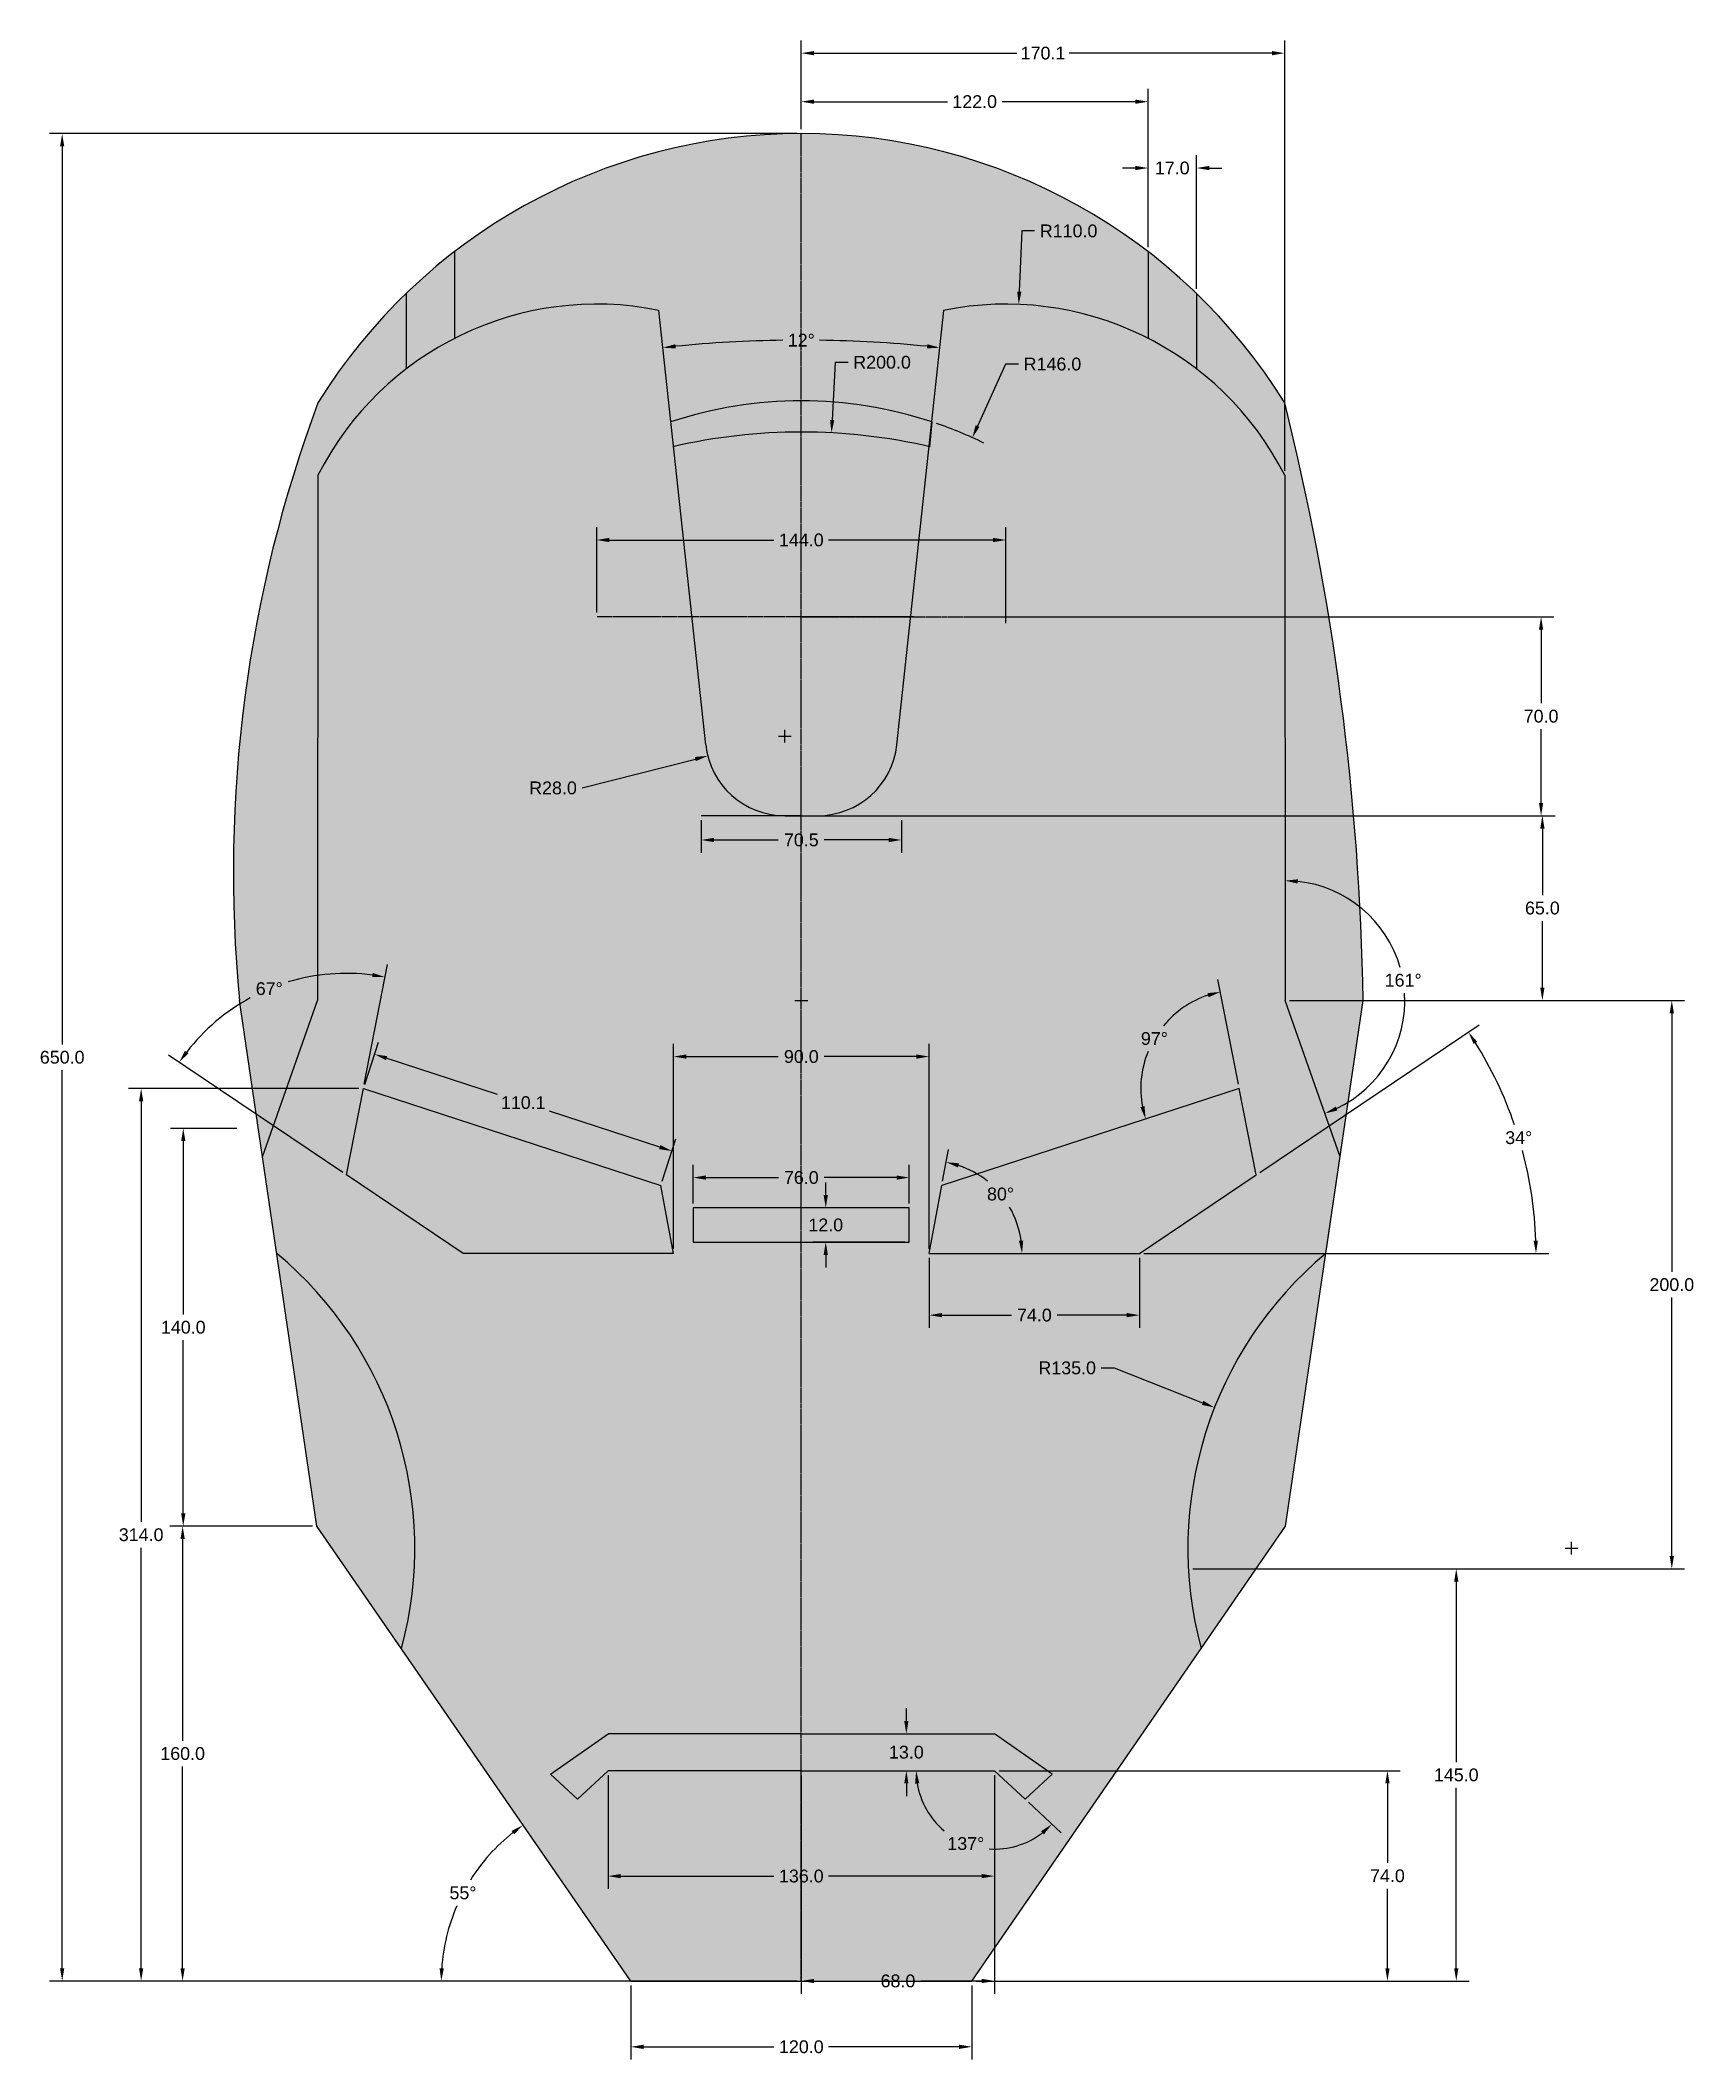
# Model space of a CAD drawing. Header units: millimetres. Extents: x -208 to 374, y -28 to 683.
import ezdxf

# ---------------------------------------------------------------- set-up
doc = ezdxf.new("R2010")
doc.units = ezdxf.units.MM
doc.header["$MEASUREMENT"] = 0
doc.linetypes.add('CENTER2', pattern=[1.125, 0.75, -0.125, 0.125, -0.125])
doc.styles.get("Standard").update_dxf_attribs({"font": 'arial.ttf'})
doc.dimstyles.get("Standard").update_dxf_attribs({"dimscale": 25, "dimtxt": 0.18, "dimasz": 0.18, "dimexe": 0.18, "dimexo": 0.0625, "dimgap": 0.09, "dimtad": 0, "dimtih": 1, "dimtoh": 1, "dimdec": 1, "dimzin": 0, "dimdsep": 46, "dimtxsty": 'Standard', "dimcen": 0.09, "dimadec": 0, "dimazin": 0, "dimtfac": 1, "dimtdec": 1, "dimtofl": 0, "dimtmove": 0, "dimatfit": 3, "dimfxl": 1, "dimtolj": 1, "dimtzin": 0, "dimarcsym": 0})

# ---------------------------------------------------------------- blocks, each defined once
blk = doc.blocks.new('*D1')
at = {"color": 0, "lineweight": -2, "transparency": 16777216}
for p, q in [((0, -1.56), (0, -27.66)), ((120, -1.56), (120, -27.66)), ((4.5, -23.16), (50.38, -23.16)), ((115.5, -23.16), (69.62, -23.16))]:
    blk.add_line(p, q, dxfattribs=at)
at = {"color": 0, "transparency": 16777216}
for points in [[(4.5, -22.41), (4.5, -23.91), (0, -23.16)], [(115.5, -22.41), (115.5, -23.91), (120, -23.16)]]:
    blk.add_solid(points, dxfattribs=at)
at = {"layer": 'Defpoints', "color": 0, "transparency": 16777216}
for p in [(0, 0), (120, 0), (120, -23.16)]:
    blk.add_point(p, dxfattribs=at)
at = {"color": 0, "transparency": 16777216, "insert": (60, -23.16), "char_height": 4.5, "attachment_point": 5}
blk.add_mtext('\\A1;120.0', dxfattribs=at)
blk = doc.blocks.new('*D2')
at = {"color": 0, "lineweight": -2, "transparency": 16777216}
for p, q in [((-8, 72.44), (-8, 32.41)), ((128, 72.44), (128, 32.41)), ((-3.5, 36.91), (50.38, 36.91)), ((123.5, 36.91), (69.62, 36.91))]:
    blk.add_line(p, q, dxfattribs=at)
at = {"color": 0, "transparency": 16777216}
for points in [[(-3.5, 37.66), (-3.5, 36.16), (-8, 36.91)], [(123.5, 37.66), (123.5, 36.16), (128, 36.91)]]:
    blk.add_solid(points, dxfattribs=at)
at = {"layer": 'Defpoints', "color": 0, "transparency": 16777216}
for p in [(-8, 74), (128, 74), (128, 36.91)]:
    blk.add_point(p, dxfattribs=at)
at = {"color": 0, "transparency": 16777216, "insert": (60, 36.91), "char_height": 4.5, "attachment_point": 5}
blk.add_mtext('\\A1;136.0', dxfattribs=at)
blk = doc.blocks.new('*D3')
at = {"color": 0, "lineweight": -2, "transparency": 16777216}
for p, q in [((131.88, 568.9), (122.03, 547.12)), ((136.38, 568.9), (131.88, 568.9)), ((60, 407.75), (60, 412.25)), ((57.75, 410), (62.25, 410))]:
    blk.add_line(p, q, dxfattribs=at)
blk.add_arc((60, 410), 146, 63.89481, 70.9939, dxfattribs=at)
at = {"color": 0, "transparency": 16777216}
blk.add_solid([(121.34, 547.43), (122.71, 546.81), (120.17, 543.02)], dxfattribs=at)
at = {"layer": 'Defpoints', "color": 0, "transparency": 16777216}
for p in [(120.17, 543.02), (60, 410)]:
    blk.add_point(p, dxfattribs=at)
at = {"color": 0, "transparency": 16777216, "insert": (148.36, 568.9), "char_height": 4.5, "attachment_point": 5}
blk.add_mtext('\\A1;R146.0', dxfattribs=at)
blk = doc.blocks.new('*D4')
at = {"color": 0, "lineweight": -2, "transparency": 16777216}
for p, q in [((71.93, 569.52), (70.85, 549.21)), ((76.43, 569.52), (71.93, 569.52)), ((57.75, 345), (62.25, 345)), ((60, 342.75), (60, 347.25))]:
    blk.add_line(p, q, dxfattribs=at)
at = {"color": 0, "transparency": 16777216}
blk.add_solid([(70.11, 549.25), (71.6, 549.17), (70.62, 544.72)], dxfattribs=at)
at = {"layer": 'Defpoints', "color": 0, "transparency": 16777216}
for p in [(70.62, 544.72), (60, 345)]:
    blk.add_point(p, dxfattribs=at)
at = {"color": 0, "transparency": 16777216, "insert": (88.42, 569.52), "char_height": 4.5, "attachment_point": 5}
blk.add_mtext('\\A1;R200.0', dxfattribs=at)
blk = doc.blocks.new('*D5')
at = {"color": 0, "lineweight": -2, "transparency": 16777216}
for p, q in [((-12, 481.56), (-12, 511.51)), ((-7.5, 507.01), (50.38, 507.01)), ((127.5, 507.01), (69.62, 507.01)), ((132, 481.56), (132, 511.51))]:
    blk.add_line(p, q, dxfattribs=at)
at = {"color": 0, "transparency": 16777216}
for points in [[(-7.5, 507.76), (-7.5, 506.26), (-12, 507.01)], [(127.5, 507.76), (127.5, 506.26), (132, 507.01)]]:
    blk.add_solid(points, dxfattribs=at)
at = {"layer": 'Defpoints', "color": 0, "transparency": 16777216}
for p in [(-12, 507.01), (-12, 480), (132, 480)]:
    blk.add_point(p, dxfattribs=at)
at = {"color": 0, "transparency": 16777216, "insert": (60, 507.01), "char_height": 4.5, "attachment_point": 5}
blk.add_mtext('\\A1;144.0', dxfattribs=at)
blk = doc.blocks.new('*D6')
at = {"color": 0, "lineweight": -2, "transparency": 16777216}
for p, q in [((60, 651.56), (60, 682.8)), ((230.09, 531.35), (230.09, 682.8)), ((64.5, 678.3), (135.85, 678.3)), ((225.59, 678.3), (154.24, 678.3))]:
    blk.add_line(p, q, dxfattribs=at)
at = {"color": 0, "transparency": 16777216}
for points in [[(64.5, 679.05), (64.5, 677.55), (60, 678.3)], [(225.59, 679.05), (225.59, 677.55), (230.09, 678.3)]]:
    blk.add_solid(points, dxfattribs=at)
at = {"layer": 'Defpoints', "color": 0, "transparency": 16777216}
for p in [(230.09, 678.3), (60, 650), (230.09, 529.79)]:
    blk.add_point(p, dxfattribs=at)
at = {"color": 0, "transparency": 16777216, "insert": (145.04, 678.3), "char_height": 4.5, "attachment_point": 5}
blk.add_mtext('\\A1;170.1', dxfattribs=at)
blk = doc.blocks.new('*D7')
at = {"color": 0, "lineweight": -2, "transparency": 16777216}
for p, q in [((60, 651.56), (60, 665.73)), ((64.5, 661.23), (111.38, 661.23)), ((177.5, 661.23), (130.62, 661.23)), ((182, 610.04), (182, 665.73))]:
    blk.add_line(p, q, dxfattribs=at)
at = {"color": 0, "transparency": 16777216}
for points in [[(64.5, 661.98), (64.5, 660.48), (60, 661.23)], [(177.5, 661.98), (177.5, 660.48), (182, 661.23)]]:
    blk.add_solid(points, dxfattribs=at)
at = {"layer": 'Defpoints', "color": 0, "transparency": 16777216}
for p in [(60, 661.23), (60, 650), (182, 608.48)]:
    blk.add_point(p, dxfattribs=at)
at = {"color": 0, "transparency": 16777216, "insert": (121, 661.23), "char_height": 4.5, "attachment_point": 5}
blk.add_mtext('\\A1;122.0', dxfattribs=at)
blk = doc.blocks.new('*D8')
at = {"color": 0, "lineweight": -2, "transparency": 16777216}
for p, q in [((182, 610.04), (182, 642.39)), ((199, 595.36), (199, 642.39)), ((177.5, 637.89), (173, 637.89)), ((203.5, 637.89), (208, 637.89))]:
    blk.add_line(p, q, dxfattribs=at)
at = {"color": 0, "transparency": 16777216}
for points in [[(177.5, 638.64), (177.5, 637.14), (182, 637.89)], [(203.5, 638.64), (203.5, 637.14), (199, 637.89)]]:
    blk.add_solid(points, dxfattribs=at)
at = {"layer": 'Defpoints', "color": 0, "transparency": 16777216}
for p in [(182, 637.89), (182, 608.48), (199, 593.8)]:
    blk.add_point(p, dxfattribs=at)
at = {"color": 0, "transparency": 16777216, "insert": (190.5, 637.89), "char_height": 4.5, "attachment_point": 5}
blk.add_mtext('\\A1;17.0', dxfattribs=at)
blk = doc.blocks.new('*D9')
at = {"color": 0, "lineweight": -2, "transparency": 16777216}
blk.add_line((109.71, 281.47), (111.76, 292.52), dxfattribs=at)
for start, end in [(51.15454, 71.60643), (7.90534, 30.01293)]:
    blk.add_arc((105, 256), 32.64, start, end, dxfattribs=at)
at = {"color": 0, "transparency": 16777216}
for points in [[(115.11, 286.25), (115.49, 287.7), (110.94, 288.1)], [(138.08, 260.54), (136.58, 260.44), (137.64, 256)]]:
    blk.add_solid(points, dxfattribs=at)
at = {"layer": 'Defpoints', "color": 0, "transparency": 16777216}
for p in [(109.43, 279.93), (134.21, 270.57), (105, 256), (105, 256), (179, 256)]:
    blk.add_point(p, dxfattribs=at)
at = {"color": 0, "transparency": 16777216, "insert": (130.09, 276.87), "char_height": 4.5, "attachment_point": 5}
blk.add_mtext('\\A1;80°', dxfattribs=at)
blk = doc.blocks.new('*D10')
at = {"color": 0, "lineweight": -2, "transparency": 16777216}
blk.add_line((213.79, 315.53), (206.6, 352.43), dxfattribs=at)
for start, end in [(108.48662, 140.33862), (157.92823, 190.58385)]:
    blk.add_arc((214.09, 314), 34.65, start, end, dxfattribs=at)
at = {"color": 0, "transparency": 16777216}
for points in [[(202.91, 347.59), (203.3, 346.14), (207.46, 348.01)], [(180.76, 307.82), (179.31, 307.45), (181.14, 303.28)]]:
    blk.add_solid(points, dxfattribs=at)
at = {"layer": 'Defpoints', "color": 0, "transparency": 16777216}
for p in [(190.3, 339.19), (214.09, 314), (214.09, 314), (109.43, 279.93), (220.02, 283.6)]:
    blk.add_point(p, dxfattribs=at)
at = {"color": 0, "transparency": 16777216, "insert": (184.23, 331.57), "char_height": 4.5, "attachment_point": 5}
blk.add_mtext('\\A1;97°', dxfattribs=at)
blk = doc.blocks.new('*D11')
at = {"color": 0, "lineweight": -2, "transparency": 16777216}
for p, q in [((-93.79, 315.53), (-85.58, 357.64)), ((-101.32, 284.47), (-162.61, 325.71))]:
    blk.add_line(p, q, dxfattribs=at)
for start, end in [(82.59485, 106.78553), (118.49151, 142.43317)]:
    blk.add_arc((-100.02, 283.6), 70.93, start, end, dxfattribs=at)
at = {"color": 0, "transparency": 16777216}
for points in [[(-90.76, 354.68), (-91, 353.2), (-86.44, 353.22)], [(-155.64, 326.41), (-156.86, 327.29), (-158.88, 323.2)]]:
    blk.add_solid(points, dxfattribs=at)
at = {"layer": 'Defpoints', "color": 0, "transparency": 16777216}
for p in [(-113.96, 353.15), (-94.09, 314), (-100.02, 283.6), (-100.02, 283.6), (-59, 256)]:
    blk.add_point(p, dxfattribs=at)
at = {"color": 0, "transparency": 16777216, "insert": (-127.19, 349.13), "char_height": 4.5, "attachment_point": 5}
blk.add_mtext('\\A1;67°', dxfattribs=at)
blk = doc.blocks.new('*D12')
at = {"color": 0, "lineweight": -2, "transparency": 16777216}
for p, q in [((221.32, 284.47), (298.46, 336.37)), ((180.56, 256), (322.98, 256))]:
    blk.add_line(p, q, dxfattribs=at)
for start, end in [(18.93006, 32.08291), (1.84855, 15.02175)]:
    blk.add_arc((179, 256), 139.48, start, end, dxfattribs=at)
at = {"color": 0, "transparency": 16777216}
for points in [[(296.55, 329.68), (297.81, 330.49), (294.73, 333.86)], [(319.16, 260.51), (317.66, 260.49), (318.48, 256)]]:
    blk.add_solid(points, dxfattribs=at)
at = {"layer": 'Defpoints', "color": 0, "transparency": 16777216}
for p in [(220.02, 283.6), (315.77, 283.36), (105, 256), (179, 256), (179, 256)]:
    blk.add_point(p, dxfattribs=at)
at = {"color": 0, "transparency": 16777216, "insert": (312.41, 296.7), "char_height": 4.5, "attachment_point": 5}
blk.add_mtext('\\A1;34°', dxfattribs=at)
blk = doc.blocks.new('*D13')
at = {"color": 0, "lineweight": -2, "transparency": 16777216}
for start, end in [(16.04985, 83.91842), (295.48616, 3.47333)]:
    blk.add_arc((230.22, 345), 42.13, start, end, dxfattribs=at)
at = {"color": 0, "transparency": 16777216}
for points in [[(234.64, 386.14), (234.72, 387.64), (230.19, 387.13)], [(248.63, 306.28), (248.06, 307.66), (244.19, 305.25)]]:
    blk.add_solid(points, dxfattribs=at)
at = {"layer": 'Defpoints', "color": 0, "transparency": 16777216}
for p in [(230.09, 529.79), (230.22, 345), (230.22, 345), (270.49, 332.63), (249.55, 290)]:
    blk.add_point(p, dxfattribs=at)
at = {"color": 0, "transparency": 16777216, "insert": (271.75, 352.1), "char_height": 4.5, "attachment_point": 5}
blk.add_mtext('\\A1;161°', dxfattribs=at)
blk = doc.blocks.new('*D14')
at = {"color": 0, "lineweight": -2, "transparency": 16777216}
for start, end in [(90.81578, 95.60505), (84.39495, 89.18422)]:
    blk.add_arc((60, 124.14), 453.19, start, end, dxfattribs=at)
at = {"color": 0, "transparency": 16777216}
for points in [[(15.81, 574.41), (15.66, 575.9), (11.26, 574.7)], [(104.34, 575.9), (104.19, 574.41), (108.74, 574.7)]]:
    blk.add_solid(points, dxfattribs=at)
at = {"layer": 'Defpoints', "color": 0, "transparency": 16777216}
for p in [(9.84, 587.81), (110.16, 587.81), (76.27, 577.03), (26.37, 434.99), (90.92, 410)]:
    blk.add_point(p, dxfattribs=at)
at = {"color": 0, "transparency": 16777216, "insert": (60, 577.33), "char_height": 4.5, "attachment_point": 5}
blk.add_mtext('\\A1;12°', dxfattribs=at)
blk = doc.blocks.new('*D15')
at = {"color": 0, "lineweight": -2, "transparency": 16777216}
for p, q in [((68.6, 276.5), (68.6, 281)), ((96.44, 272), (64.1, 272)), ((96.44, 260), (64.1, 260)), ((68.6, 255.5), (68.6, 251))]:
    blk.add_line(p, q, dxfattribs=at)
at = {"color": 0, "transparency": 16777216}
for points in [[(67.85, 276.5), (69.35, 276.5), (68.6, 272)], [(67.85, 255.5), (69.35, 255.5), (68.6, 260)]]:
    blk.add_solid(points, dxfattribs=at)
at = {"layer": 'Defpoints', "color": 0, "transparency": 16777216}
for p in [(68.6, 272), (98, 272), (98, 260)]:
    blk.add_point(p, dxfattribs=at)
at = {"color": 0, "transparency": 16777216, "insert": (68.6, 266), "char_height": 4.5, "attachment_point": 5}
blk.add_mtext('\\A1;12.0', dxfattribs=at)
blk = doc.blocks.new('*D16')
at = {"color": 0, "lineweight": -2, "transparency": 16777216}
for p, q in [((22, 273.56), (22, 287.18)), ((98, 273.56), (98, 287.18)), ((26.5, 282.68), (51.93, 282.68)), ((93.5, 282.68), (68.07, 282.68))]:
    blk.add_line(p, q, dxfattribs=at)
at = {"color": 0, "transparency": 16777216}
for points in [[(26.5, 283.43), (26.5, 281.93), (22, 282.68)], [(93.5, 283.43), (93.5, 281.93), (98, 282.68)]]:
    blk.add_solid(points, dxfattribs=at)
at = {"layer": 'Defpoints', "color": 0, "transparency": 16777216}
for p in [(22, 282.68), (22, 272), (98, 272)]:
    blk.add_point(p, dxfattribs=at)
at = {"color": 0, "transparency": 16777216, "insert": (60, 282.68), "char_height": 4.5, "attachment_point": 5}
blk.add_mtext('\\A1;76.0', dxfattribs=at)
blk = doc.blocks.new('*D17')
at = {"color": 0, "lineweight": -2, "transparency": 16777216}
for p, q in [((-93.61, 315.49), (-88.77, 330.35)), ((-85.88, 324.68), (-47.03, 312.03)), ((10.22, 293.4), (-28.64, 306.05)), ((11.05, 281.42), (15.89, 296.29))]:
    blk.add_line(p, q, dxfattribs=at)
at = {"color": 0, "transparency": 16777216}
for points in [[(-85.65, 325.39), (-86.12, 323.97), (-90.16, 326.07)], [(10.45, 294.11), (9.99, 292.69), (14.5, 292.01)]]:
    blk.add_solid(points, dxfattribs=at)
at = {"layer": 'Defpoints', "color": 0, "transparency": 16777216}
for p in [(-94.09, 314), (14.5, 292.01), (10.57, 279.93)]:
    blk.add_point(p, dxfattribs=at)
at = {"color": 0, "transparency": 16777216, "insert": (-37.83, 309.04), "char_height": 4.5, "attachment_point": 5}
blk.add_mtext('\\A1;110.1', dxfattribs=at)
blk = doc.blocks.new('*D18')
at = {"color": 0, "lineweight": -2, "transparency": 16777216}
for p, q in [((15, 257.56), (15, 329.75)), ((105, 257.56), (105, 329.75)), ((19.5, 325.25), (51.91, 325.25)), ((100.5, 325.25), (68.09, 325.25))]:
    blk.add_line(p, q, dxfattribs=at)
at = {"color": 0, "transparency": 16777216}
for points in [[(19.5, 326), (19.5, 324.5), (15, 325.25)], [(100.5, 326), (100.5, 324.5), (105, 325.25)]]:
    blk.add_solid(points, dxfattribs=at)
at = {"layer": 'Defpoints', "color": 0, "transparency": 16777216}
for p in [(105, 325.25), (15, 256), (105, 256)]:
    blk.add_point(p, dxfattribs=at)
at = {"color": 0, "transparency": 16777216, "insert": (60, 325.25), "char_height": 4.5, "attachment_point": 5}
blk.add_mtext('\\A1;90.0', dxfattribs=at)
blk = doc.blocks.new('*D19')
at = {"color": 0, "lineweight": -2, "transparency": 16777216}
for p, q in [((165.53, 215.71), (170.03, 215.71)), ((170.03, 215.71), (201.19, 203.43)), ((328.74, 152.31), (333.24, 152.31)), ((330.99, 150.06), (330.99, 154.56))]:
    blk.add_line(p, q, dxfattribs=at)
at = {"color": 0, "transparency": 16777216}
blk.add_solid([(201.47, 204.13), (200.92, 202.73), (205.38, 201.78)], dxfattribs=at)
at = {"layer": 'Defpoints', "color": 0, "transparency": 16777216}
for p in [(205.38, 201.78), (330.99, 152.31)]:
    blk.add_point(p, dxfattribs=at)
at = {"color": 0, "transparency": 16777216, "insert": (153.54, 215.71), "char_height": 4.5, "attachment_point": 5}
blk.add_mtext('\\A1;R135.0', dxfattribs=at)
blk = doc.blocks.new('*D20')
at = {"color": 0, "lineweight": -2, "transparency": 16777216}
for p, q in [((105, 254.44), (105, 229.78)), ((179, 254.44), (179, 229.78)), ((109.5, 234.28), (133.93, 234.28)), ((174.5, 234.28), (150.07, 234.28))]:
    blk.add_line(p, q, dxfattribs=at)
at = {"color": 0, "transparency": 16777216}
for points in [[(109.5, 235.03), (109.5, 233.53), (105, 234.28)], [(174.5, 235.03), (174.5, 233.53), (179, 234.28)]]:
    blk.add_solid(points, dxfattribs=at)
at = {"layer": 'Defpoints', "color": 0, "transparency": 16777216}
for p in [(105, 256), (179, 256), (179, 234.28)]:
    blk.add_point(p, dxfattribs=at)
at = {"color": 0, "transparency": 16777216, "insert": (142, 234.28), "char_height": 4.5, "attachment_point": 5}
blk.add_mtext('\\A1;74.0', dxfattribs=at)
blk = doc.blocks.new('*D21')
at = {"color": 0, "lineweight": -2, "transparency": 16777216}
for p, q in [((96.96, 91.5), (96.96, 96)), ((98.52, 87), (101.46, 87)), ((98.52, 74), (101.46, 74)), ((96.96, 69.5), (96.96, 65))]:
    blk.add_line(p, q, dxfattribs=at)
at = {"color": 0, "transparency": 16777216}
for points in [[(96.21, 91.5), (97.71, 91.5), (96.96, 87)], [(96.21, 69.5), (97.71, 69.5), (96.96, 74)]]:
    blk.add_solid(points, dxfattribs=at)
at = {"layer": 'Defpoints', "color": 0, "transparency": 16777216}
for p in [(96.96, 87), (96.96, 74), (96.96, 74)]:
    blk.add_point(p, dxfattribs=at)
at = {"color": 0, "transparency": 16777216, "insert": (96.96, 80.5), "char_height": 4.5, "attachment_point": 5}
blk.add_mtext('\\A1;13.0', dxfattribs=at)
blk = doc.blocks.new('*D22')
at = {"color": 0, "lineweight": -2, "transparency": 16777216}
blk.add_line((139.88, 62.9), (151.45, 52.09), dxfattribs=at)
for start, end in [(189.35417, 229.94038), (265.99845, 307.58875)]:
    blk.add_arc((128, 74), 27.59, start, end, dxfattribs=at)
at = {"color": 0, "transparency": 16777216}
for points in [[(100.03, 69.45), (101.52, 69.58), (100.41, 74)], [(144.33, 52.69), (145.34, 51.58), (148.16, 55.16)]]:
    blk.add_solid(points, dxfattribs=at)
at = {"layer": 'Defpoints', "color": 0, "transparency": 16777216}
for p in [(60, 74), (128, 74), (128, 74), (138.74, 63.96), (108.71, 54.27)]:
    blk.add_point(p, dxfattribs=at)
at = {"color": 0, "transparency": 16777216, "insert": (117.87, 48.33), "char_height": 4.5, "attachment_point": 5}
blk.add_mtext('\\A1;137°', dxfattribs=at)
blk = doc.blocks.new('*D23')
at = {"color": 0, "lineweight": -2, "transparency": 16777216}
blk.add_line((-1.56, 0), (-71.18, 0), dxfattribs=at)
for start, end in [(128.47253, 147.8004), (156.62556, 176.13234)]:
    blk.add_arc((0, 0), 66.68, start, end, dxfattribs=at)
at = {"color": 0, "transparency": 16777216}
for points in [[(-41.93, 52.8), (-41.04, 51.6), (-37.87, 54.88)], [(-65.77, 4.47), (-67.27, 4.52), (-66.68, 0)]]:
    blk.add_solid(points, dxfattribs=at)
at = {"layer": 'Defpoints', "color": 0, "transparency": 16777216}
for p in [(-110.4, 160), (-53.3, 40.06), (0, 0), (0, 0), (120, 0)]:
    blk.add_point(p, dxfattribs=at)
at = {"color": 0, "transparency": 16777216, "insert": (-59.04, 30.99), "char_height": 4.5, "attachment_point": 5}
blk.add_mtext('\\A1;55°', dxfattribs=at)
blk = doc.blocks.new('*D24')
at = {"color": 0, "lineweight": -2, "transparency": 16777216}
for p, q in [((-111.96, 160), (-162.17, 160)), ((-157.67, 155.5), (-157.67, 84.55)), ((-157.67, 4.5), (-157.67, 75.45)), ((-1.56, 0), (-162.17, 0))]:
    blk.add_line(p, q, dxfattribs=at)
at = {"color": 0, "transparency": 16777216}
for points in [[(-158.42, 155.5), (-156.92, 155.5), (-157.67, 160)], [(-158.42, 4.5), (-156.92, 4.5), (-157.67, 0)]]:
    blk.add_solid(points, dxfattribs=at)
at = {"layer": 'Defpoints', "color": 0, "transparency": 16777216}
for p in [(-110.4, 160), (0, 0), (-157.67, 0)]:
    blk.add_point(p, dxfattribs=at)
at = {"color": 0, "transparency": 16777216, "insert": (-157.67, 80), "char_height": 4.5, "attachment_point": 5}
blk.add_mtext('\\A1;160.0', dxfattribs=at)
blk = doc.blocks.new('*D25')
at = {"color": 0, "lineweight": -2, "transparency": 16777216}
for p, q in [((-95.66, 314), (-176.77, 314)), ((-172.27, 309.5), (-172.27, 161.55)), ((-172.27, 4.5), (-172.27, 152.45)), ((-1.56, 0), (-176.77, 0))]:
    blk.add_line(p, q, dxfattribs=at)
at = {"color": 0, "transparency": 16777216}
for points in [[(-173.02, 309.5), (-171.52, 309.5), (-172.27, 314)], [(-173.02, 4.5), (-171.52, 4.5), (-172.27, 0)]]:
    blk.add_solid(points, dxfattribs=at)
at = {"layer": 'Defpoints', "color": 0, "transparency": 16777216}
for p in [(-94.09, 314), (0, 0), (-172.27, 0)]:
    blk.add_point(p, dxfattribs=at)
at = {"color": 0, "transparency": 16777216, "insert": (-172.27, 157), "char_height": 4.5, "attachment_point": 5}
blk.add_mtext('\\A1;314.0', dxfattribs=at)
blk = doc.blocks.new('*D26')
at = {"color": 0, "lineweight": -2, "transparency": 16777216}
for p, q in [((-138.63, 300), (-161.95, 300)), ((-157.45, 295.5), (-157.45, 234.55)), ((-157.45, 164.5), (-157.45, 225.45)), ((-138.63, 160), (-161.95, 160))]:
    blk.add_line(p, q, dxfattribs=at)
at = {"color": 0, "transparency": 16777216}
for points in [[(-158.2, 295.5), (-156.7, 295.5), (-157.45, 300)], [(-158.2, 164.5), (-156.7, 164.5), (-157.45, 160)]]:
    blk.add_solid(points, dxfattribs=at)
at = {"layer": 'Defpoints', "color": 0, "transparency": 16777216}
for p in [(-157.45, 300), (-137.07, 300), (-137.07, 160)]:
    blk.add_point(p, dxfattribs=at)
at = {"color": 0, "transparency": 16777216, "insert": (-157.45, 230), "char_height": 4.5, "attachment_point": 5}
blk.add_mtext('\\A1;140.0', dxfattribs=at)
blk = doc.blocks.new('*D27')
at = {"color": 0, "lineweight": -2, "transparency": 16777216}
for p, q in [((60, 72.44), (60, -4.5)), ((128, 72.44), (128, -4.5)), ((64.5, 0), (85.9, 0)), ((123.5, 0), (102.1, 0))]:
    blk.add_line(p, q, dxfattribs=at)
at = {"color": 0, "transparency": 16777216}
for points in [[(64.5, 0.75), (64.5, -0.75), (60, 0)], [(123.5, 0.75), (123.5, -0.75), (128, 0)]]:
    blk.add_solid(points, dxfattribs=at)
at = {"layer": 'Defpoints', "color": 0, "transparency": 16777216}
for p in [(60, 74), (128, 74), (128, 0)]:
    blk.add_point(p, dxfattribs=at)
at = {"color": 0, "transparency": 16777216, "insert": (94, 0), "char_height": 4.5, "attachment_point": 5}
blk.add_mtext('\\A1;68.0', dxfattribs=at)
blk = doc.blocks.new('*D28')
at = {"color": 0, "lineweight": -2, "transparency": 16777216}
for p, q in [((129.56, 74), (270.72, 74)), ((266.22, 69.5), (266.22, 41.55)), ((266.22, 4.5), (266.22, 32.45)), ((121.56, 0), (270.72, 0))]:
    blk.add_line(p, q, dxfattribs=at)
at = {"color": 0, "transparency": 16777216}
for points in [[(265.47, 69.5), (266.97, 69.5), (266.22, 74)], [(265.47, 4.5), (266.97, 4.5), (266.22, 0)]]:
    blk.add_solid(points, dxfattribs=at)
at = {"layer": 'Defpoints', "color": 0, "transparency": 16777216}
for p in [(128, 74), (120, 0), (266.22, 0)]:
    blk.add_point(p, dxfattribs=at)
at = {"color": 0, "transparency": 16777216, "insert": (266.22, 37), "char_height": 4.5, "attachment_point": 5}
blk.add_mtext('\\A1;74.0', dxfattribs=at)
blk = doc.blocks.new('*D29')
at = {"color": 0, "lineweight": -2, "transparency": 16777216}
for p, q in [((197.7, 145), (294.93, 145)), ((290.43, 140.5), (290.43, 77.05)), ((290.43, 4.5), (290.43, 67.95)), ((197.7, 0), (294.93, 0))]:
    blk.add_line(p, q, dxfattribs=at)
at = {"color": 0, "transparency": 16777216}
for points in [[(289.68, 140.5), (291.18, 140.5), (290.43, 145)], [(289.68, 4.5), (291.18, 4.5), (290.43, 0)]]:
    blk.add_solid(points, dxfattribs=at)
at = {"layer": 'Defpoints', "color": 0, "transparency": 16777216}
for p in [(196.14, 145), (290.43, 145), (196.14, 0)]:
    blk.add_point(p, dxfattribs=at)
at = {"color": 0, "transparency": 16777216, "insert": (290.43, 72.5), "char_height": 4.5, "attachment_point": 5}
blk.add_mtext('\\A1;145.0', dxfattribs=at)
blk = doc.blocks.new('*D30')
at = {"color": 0, "lineweight": -2, "transparency": 16777216}
for p, q in [((231.78, 345), (370.77, 345)), ((366.27, 340.5), (366.27, 249.55)), ((366.27, 149.5), (366.27, 240.45)), ((292, 145), (370.77, 145))]:
    blk.add_line(p, q, dxfattribs=at)
at = {"color": 0, "transparency": 16777216}
for points in [[(365.52, 340.5), (367.02, 340.5), (366.27, 345)], [(365.52, 149.5), (367.02, 149.5), (366.27, 145)]]:
    blk.add_solid(points, dxfattribs=at)
at = {"layer": 'Defpoints', "color": 0, "transparency": 16777216}
for p in [(230.22, 345), (366.27, 345), (290.43, 145)]:
    blk.add_point(p, dxfattribs=at)
at = {"color": 0, "transparency": 16777216, "insert": (366.27, 245), "char_height": 4.5, "attachment_point": 5}
blk.add_mtext('\\A1;200.0', dxfattribs=at)
blk = doc.blocks.new('*D31')
at = {"color": 0, "lineweight": -2, "transparency": 16777216}
for p, q in [((58.44, 650), (-204.55, 650)), ((-200.05, 645.5), (-200.05, 329.55)), ((-200.05, 4.5), (-200.05, 320.45)), ((58.44, 0), (-204.55, 0))]:
    blk.add_line(p, q, dxfattribs=at)
at = {"color": 0, "transparency": 16777216}
for points in [[(-200.8, 645.5), (-199.3, 645.5), (-200.05, 650)], [(-200.8, 4.5), (-199.3, 4.5), (-200.05, 0)]]:
    blk.add_solid(points, dxfattribs=at)
at = {"layer": 'Defpoints', "color": 0, "transparency": 16777216}
for p in [(60, 650), (60, 0), (-200.05, 0)]:
    blk.add_point(p, dxfattribs=at)
at = {"color": 0, "transparency": 16777216, "insert": (-200.05, 325), "char_height": 4.5, "attachment_point": 5}
blk.add_mtext('\\A1;650.0', dxfattribs=at)
blk = doc.blocks.new('*D32')
at = {"color": 0, "lineweight": -2, "transparency": 16777216}
for p, q in [((24.75, 408.44), (24.75, 396.97)), ((95.25, 408.44), (95.25, 396.97)), ((29.25, 401.47), (51.91, 401.47)), ((90.75, 401.47), (68.09, 401.47))]:
    blk.add_line(p, q, dxfattribs=at)
at = {"color": 0, "transparency": 16777216}
for points in [[(29.25, 402.22), (29.25, 400.72), (24.75, 401.47)], [(90.75, 402.22), (90.75, 400.72), (95.25, 401.47)]]:
    blk.add_solid(points, dxfattribs=at)
at = {"layer": 'Defpoints', "color": 0, "transparency": 16777216}
for p in [(24.75, 410), (95.25, 410), (95.25, 401.47)]:
    blk.add_point(p, dxfattribs=at)
at = {"color": 0, "transparency": 16777216, "insert": (60, 401.47), "char_height": 4.5, "attachment_point": 5}
blk.add_mtext('\\A1;70.5', dxfattribs=at)
blk = doc.blocks.new('*D33')
at = {"color": 0, "lineweight": -2, "transparency": 16777216}
for p, q in [((61.56, 410), (325.23, 410)), ((320.73, 405.5), (320.73, 382.05)), ((320.73, 349.5), (320.73, 372.95)), ((231.78, 345), (325.23, 345))]:
    blk.add_line(p, q, dxfattribs=at)
at = {"color": 0, "transparency": 16777216}
for points in [[(319.98, 405.5), (321.48, 405.5), (320.73, 410)], [(319.98, 349.5), (321.48, 349.5), (320.73, 345)]]:
    blk.add_solid(points, dxfattribs=at)
at = {"layer": 'Defpoints', "color": 0, "transparency": 16777216}
for p in [(60, 410), (230.22, 345), (320.73, 345)]:
    blk.add_point(p, dxfattribs=at)
at = {"color": 0, "transparency": 16777216, "insert": (320.73, 377.5), "char_height": 4.5, "attachment_point": 5}
blk.add_mtext('\\A1;65.0', dxfattribs=at)
blk = doc.blocks.new('*D34')
at = {"color": 0, "lineweight": -2, "transparency": 16777216}
for p, q in [((133.56, 480), (324.78, 480)), ((320.28, 475.5), (320.28, 449.55)), ((320.28, 414.5), (320.28, 440.45)), ((96.81, 410), (324.78, 410))]:
    blk.add_line(p, q, dxfattribs=at)
at = {"color": 0, "transparency": 16777216}
for points in [[(319.53, 475.5), (321.03, 475.5), (320.28, 480)], [(319.53, 414.5), (321.03, 414.5), (320.28, 410)]]:
    blk.add_solid(points, dxfattribs=at)
at = {"layer": 'Defpoints', "color": 0, "transparency": 16777216}
for p in [(132, 480), (320.28, 480), (95.25, 410)]:
    blk.add_point(p, dxfattribs=at)
at = {"color": 0, "transparency": 16777216, "insert": (320.28, 445), "char_height": 4.5, "attachment_point": 5}
blk.add_mtext('\\A1;70.0', dxfattribs=at)
blk = doc.blocks.new('*D35')
at = {"color": 0, "lineweight": -2, "transparency": 16777216}
for p, q in [((137.56, 615.74), (136.69, 594.4)), ((142.06, 615.74), (137.56, 615.74)), ((129.75, 480), (134.25, 480)), ((132, 477.75), (132, 482.25))]:
    blk.add_line(p, q, dxfattribs=at)
at = {"color": 0, "transparency": 16777216}
blk.add_solid([(135.94, 594.43), (137.44, 594.37), (136.5, 589.91)], dxfattribs=at)
at = {"layer": 'Defpoints', "color": 0, "transparency": 16777216}
for p in [(136.5, 589.91), (132, 480)]:
    blk.add_point(p, dxfattribs=at)
at = {"color": 0, "transparency": 16777216, "insert": (154.05, 615.74), "char_height": 4.5, "attachment_point": 5}
blk.add_mtext('\\A1;R110.0', dxfattribs=at)
blk = doc.blocks.new('*D36')
at = {"color": 0, "lineweight": -2, "transparency": 16777216}
for p, q in [((51.96, 438), (56.46, 438)), ((54.21, 435.75), (54.21, 440.25)), ((-17.12, 419.76), (22.72, 429.95))]:
    blk.add_line(p, q, dxfattribs=at)
at = {"color": 0, "transparency": 16777216}
blk.add_solid([(22.54, 430.68), (22.91, 429.22), (27.08, 431.06)], dxfattribs=at)
at = {"layer": 'Defpoints', "color": 0, "transparency": 16777216}
for p in [(54.21, 438), (27.08, 431.06)]:
    blk.add_point(p, dxfattribs=at)
at = {"color": 0, "transparency": 16777216, "insert": (-27.36, 419.76), "char_height": 4.5, "attachment_point": 5}
blk.add_mtext('\\A1;R28.0', dxfattribs=at)

msp = doc.modelspace()

# ---------------------------------------------------------------- hatches: boundary and pattern name
h = msp.add_hatch(color=256)
h.set_gradient(color2=(237, 31, 36), tint=1, name='CYLINDER')
h.paths.add_polyline_path([(60, 650, 0.165502), (-62, 608.48), (-62, 577.98, -0.169536), (9.84, 587.81), (14.08, 548.59, -0.08015), (60, 556)])
h.paths.add_polyline_path([(60, 650), (60, 556, -0.08015), (105.92, 548.59), (110.16, 587.81, -0.169536), (182, 577.98), (182, 608.48, 0.165502)])
h.paths.add_polyline_path([(60, 545, 0.056761), (15.03, 539.88), (21.5, 480), (60, 480)])
h.paths.add_polyline_path([(104.97, 539.88, 0.056761), (60, 545), (60, 480), (98.5, 480)])
h.paths.add_polyline_path([(60, 556, 0.08015), (14.08, 548.59), (15.03, 539.88, -0.056761), (60, 545)])
h.paths.add_polyline_path([(60, 556), (60, 545, -0.056761), (104.97, 539.88), (105.92, 548.59, 0.08015)])
h.paths.add_polyline_path([(98.5, 480), (60, 480), (60, 410), (65.79, 410, 0.382993), (93.63, 434.99)])
h.paths.add_polyline_path([(60, 480), (21.5, 480), (26.37, 434.99, 0.382993), (54.21, 410), (60, 410)])
h.paths.add_polyline_path([(-110.09, 529.79, -0.112008), (-79, 567.24), (-79, 593.8, 0.062194), (-110.09, 555.21, 0.113494), (-137.63, 344.81), (-129.55, 290), (-110.22, 345)])
h.paths.add_polyline_path([(230.07, 555.25, 0.062134), (199, 593.8), (199, 567.24, -0.112008), (230.09, 529.79), (230.22, 345), (249.55, 290), (257.65, 345, 0.057207)])
h.paths.add_polyline_path([(-62, 608.48, 0.028097), (-79, 593.8), (-79, 567.24, -0.045795), (-62, 577.98)])
h.paths.add_polyline_path([(199, 593.8, 0.028097), (182, 608.48), (182, 577.98, -0.045795), (199, 567.24)])
h = msp.add_hatch(color=256)
h.set_gradient(color2=(254, 204, 102), tint=1, name='CYLINDER')
h.paths.add_polyline_path([(9.84, 587.81, 0.337221), (-110.09, 529.79), (-110.22, 345), (-129.55, 290), (-124.54, 256, -0.293188), (-80.7, 116.96), (0, 0), (60, 0), (60, 74), (-8, 74), (-18.74, 63.96), (-28.29, 72.77), (-8, 87), (60, 87), (60, 260), (22, 260), (22, 272), (60, 272), (60, 410), (54.21, 410, -0.382993), (26.37, 434.99)])
h.paths.add_polyline_path([(-94.09, 314), (10.57, 279.93), (15, 256), (-59, 256), (-100.02, 283.6)], flags=16)
h.paths.add_polyline_path([(230.09, 529.79, 0.337221), (110.16, 587.81), (93.63, 434.99, -0.382993), (65.79, 410), (60, 410), (60, 272), (98, 272), (98, 260), (60, 260), (60, 87), (128, 87), (148.29, 72.77), (138.74, 63.96), (128, 74), (60, 74), (60, 0), (120, 0), (200.7, 116.96, -0.293188), (244.54, 256), (249.55, 290), (230.22, 345)])
h.paths.add_polyline_path([(214.09, 314), (220.02, 283.6), (179, 256), (105, 256), (109.43, 279.93)], flags=16)
h.paths.add_polyline_path([(77.06, 564.85), (99.59, 564.85), (99.59, 574.12), (77.06, 574.12)], flags=25)
h.paths.add_polyline_path([(142.69, 611.07), (165.21, 611.07), (165.21, 620.34), (142.69, 620.34)], flags=9)
h.paths.add_polyline_path([(53.99, 572.62), (65.74, 572.62), (65.74, 581.89), (53.99, 581.89)], flags=9)
h = msp.add_hatch(color=256)
h.set_gradient(color1=(205, 32, 39), color2=(0, 0, 0), tint=1, name='CYLINDER')
h.paths.add_polyline_path([(-110.4, 160), (-80.7, 116.96, 0.293188), (-124.54, 256)])
h.paths.add_polyline_path([(244.54, 256, 0.293188), (200.7, 116.96), (230.4, 160)])
h.paths.add_polyline_path([(-8, 87), (-28.29, 72.77), (-18.74, 63.96), (-8, 74), (60, 74), (60, 87)])
h.paths.add_polyline_path([(60, 87), (60, 74), (128, 74), (138.74, 63.96), (148.29, 72.77), (128, 87)])
h.paths.add_polyline_path([(105, 256), (179, 256), (220.02, 283.6), (214.09, 314), (109.43, 279.93)])
h.paths.add_polyline_path([(15, 256), (10.57, 279.93), (-94.09, 314), (-100.02, 283.6), (-59, 256)])
h = msp.add_hatch(color=256)
h.set_gradient(color1=(205, 32, 39), color2=(0, 0, 0), tint=1, name='CYLINDER')
h.paths.add_polyline_path([(60, 272), (22, 272), (22, 260), (60, 260)])
h.paths.add_polyline_path([(98, 272), (60, 272), (60, 260), (98, 260)])
h.paths.add_polyline_path([(61.17, 261.33), (75.65, 261.33), (75.65, 270.6), (61.17, 270.6)], flags=24)

# ---------------------------------------------------------------- linework, layer by layer
at = {"color": 242, "linetype": 'CENTER2', "true_color": 0xcd2027}
for p, q in [((60, 0), (60, 650)), ((60, 480), (-12, 480)), ((60, 480), (132, 480))]:
    msp.add_line(p, q, dxfattribs=at)
for p, q in [((-62, 608.48), (-62, 577.98)), ((182, 608.48), (182, 577.98)), ((-79, 593.8), (-79, 567.24)), ((199, 593.8), (199, 567.24)), ((26.37, 434.99), (9.84, 587.81)), ((93.63, 434.99), (110.16, 587.81)), ((105.2, 539.83), (106.07, 548.54)), ((-110.09, 529.79), (-110.22, 345)), ((230.09, 529.79), (230.22, 345)), ((99.64, 480), (60, 480)), ((60, 410), (24.75, 410)), ((54.21, 410), (95.25, 410)), ((-137.65, 345.04), (-137.65, 345)), ((-110.4, 160), (-137.65, 345)), ((-129.55, 290), (-110.22, 345)), ((249.55, 290), (230.22, 345)), ((230.4, 160), (257.65, 345)), ((244.54, 256), (257.65, 345)), ((-100.02, 283.6), (-94.09, 314)), ((-94.09, 314), (10.57, 279.93)), ((214.09, 314), (109.43, 279.93)), ((220.02, 283.6), (214.09, 314)), ((-59, 256), (-100.02, 283.6)), ((15, 256), (10.57, 279.93)), ((105, 256), (109.43, 279.93)), ((179, 256), (220.02, 283.6)), ((98, 272), (22, 272)), ((22, 272), (22, 260)), ((98, 260), (98, 272)), ((15, 256), (-59, 256)), ((22, 260), (60, 260)), ((60, 260), (98, 260)), ((105, 256), (179, 256)), ((0, 0), (-110.4, 160)), ((120, 0), (230.4, 160)), ((-28.29, 72.77), (-8, 87)), ((60, 87), (-8, 87)), ((60, 87), (128, 87)), ((148.29, 72.77), (128, 87)), ((-18.74, 63.96), (-28.3, 72.78)), ((-8, 74), (-18.74, 63.96)), ((60, 74), (-8, 74)), ((60, 74), (128, 74)), ((128, 74), (138.74, 63.96)), ((138.74, 63.96), (148.3, 72.78)), ((0, 0), (120, 0))]:
    msp.add_line(p, q)
for centre, radius, start, end in [((60, 450), 200, 31.75107, 148.24893), ((-12, 480), 110, 78.5468, 153.08752), ((132, 480), 110, 26.91248, 101.54888), ((333.61, 390.14), 473.41, 159.58886, 185.47196), ((60, 410), 146, 71.60708, 108.39292), ((-671.92, 329.97), 929.7, 0.92651, 14.02316), ((60, 345), 200, 76.93861, 103.06139), ((54.21, 438), 28, 186.17398, 270), ((65.79, 438), 28, 270, 353.82602), ((-210.99, 152.31), 135, 344.81989, 50.18186), ((330.99, 152.31), 135, 129.81814, 195.18011)]:
    msp.add_arc(centre, radius, start, end)

# ---------------------------------------------------------------- dimensions: what is measured, and where the dimension line sits
for base, p1, p2, picture, middle in [((230.09, 678.3), (60, 650), (230.09, 529.79), '*D6', (145.04, 678.3)), ((60, 661.23), (182, 608.48), (60, 650), '*D7', (121, 661.23)), ((182, 637.89), (199, 593.8), (182, 608.48), '*D8', (190.5, 637.89)), ((-12, 507.01), (132, 480), (-12, 480), '*D5', (60, 507.01)), ((95.25, 401.47), (24.75, 410), (95.25, 410), '*D32', (60, 401.47)), ((105, 325.25), (15, 256), (105, 256), '*D18', (60, 325.25)), ((22, 282.68), (98, 272), (22, 272), '*D16', (60, 282.68)), ((179, 234.28), (105, 256), (179, 256), '*D20', (142, 234.28)), ((128, 36.91), (-8, 74), (128, 74), '*D2', (60, 36.91)), ((128, 0), (60, 74), (128, 74), '*D27', (94, 0)), ((120, -23.16), (0, 0), (120, 0), '*D1', (60, -23.16))]:
    dim = msp.add_linear_dim(base=base, p1=p1, p2=p2, dimstyle='Standard')
    dim.commit()
    dim.dimension.update_dxf_attribs({"geometry": picture, "text_midpoint": middle})
for base, p1, p2, picture, middle in [((-200.05, 0), (60, 650), (60, 0), '*D31', (-200.05, 325)), ((320.28, 480), (95.25, 410), (132, 480), '*D34', (320.28, 445)), ((320.73, 345), (60, 410), (230.22, 345), '*D33', (320.73, 377.5)), ((366.27, 345), (290.43, 145), (230.22, 345), '*D30', (366.27, 245)), ((-172.27, 0), (-94.09, 314), (0, 0), '*D25', (-172.27, 157)), ((-157.45, 300), (-137.07, 160), (-137.07, 300), '*D26', (-157.45, 230)), ((68.6, 272), (98, 260), (98, 272), '*D15', (68.6, 266)), ((-157.67, 0), (-110.4, 160), (0, 0), '*D24', (-157.67, 80)), ((96.96, 74), (96.96, 87), (96.96, 74), '*D21', (96.96, 80.5)), ((266.22, 0), (128, 74), (120, 0), '*D28', (266.22, 37))]:
    dim = msp.add_linear_dim(base=base, p1=p1, p2=p2, angle=90, dimstyle='Standard')
    dim.commit()
    dim.dimension.update_dxf_attribs({"geometry": picture, "text_midpoint": middle})
for center, mpoint, picture, middle in [((132, 480), (136.5, 589.91), '*D35', (154.05, 615.74)), ((60, 345), (70.62, 544.72), '*D4', (88.42, 569.52)), ((60, 410), (120.17, 543.02), '*D3', (148.36, 568.9)), ((54.21, 438), (27.08, 431.06), '*D36', (-17.12, 419.76)), ((330.99, 152.31), (205.38, 201.78), '*D19', (153.54, 215.71))]:
    dim = msp.add_radius_dim(center=center, mpoint=mpoint, dimstyle='Standard')
    dim.commit()
    dim.dimension.update_dxf_attribs({"geometry": picture, "text_midpoint": middle, "dimtype": 164})
for base, line1, line2, picture, middle in [((76.27, 577.03), ((90.92, 410), (110.16, 587.81)), ((26.37, 434.99), (9.84, 587.81)), '*D14', (60, 577.33)), ((270.49, 332.63), ((249.55, 290), (230.22, 345)), ((230.09, 529.79), (230.22, 345)), '*D13', (271.75, 352.1)), ((-113.96, 353.15), ((-100.02, 283.6), (-94.09, 314)), ((-59, 256), (-100.02, 283.6)), '*D11', (-127.19, 349.13)), ((190.3, 339.19), ((214.09, 314), (109.43, 279.93)), ((220.02, 283.6), (214.09, 314)), '*D10', (184.23, 331.57)), ((315.77, 283.36), ((105, 256), (179, 256)), ((179, 256), (220.02, 283.6)), '*D12', (312.41, 296.7)), ((134.21, 270.57), ((105, 256), (109.43, 279.93)), ((105, 256), (179, 256)), '*D9', (130.09, 276.87)), ((-53.3, 40.06), ((0, 0), (120, 0)), ((0, 0), (-110.4, 160)), '*D23', (-59.04, 30.99)), ((108.71, 54.27), ((128, 74), (138.74, 63.96)), ((60, 74), (128, 74)), '*D22', (117.87, 48.33))]:
    dim = msp.add_angular_dim_2l(base=base, line1=line1, line2=line2, dimstyle='Standard')
    dim.commit()
    dim.dimension.update_dxf_attribs({"geometry": picture, "text_midpoint": middle})
for p1, p2, distance, picture, middle in [((-94.09, 314), (10.57, 279.93), 12.7, '*D17', (-37.83, 309.04)), ((196.14, 0), (196.14, 145), -94.29, '*D29', (290.43, 72.5))]:
    dim = msp.add_aligned_dim(p1=p1, p2=p2, distance=distance, dimstyle='Standard')
    dim.commit()
    dim.dimension.update_dxf_attribs({"geometry": picture, "text_midpoint": middle})

doc.saveas('drawing.dxf')
